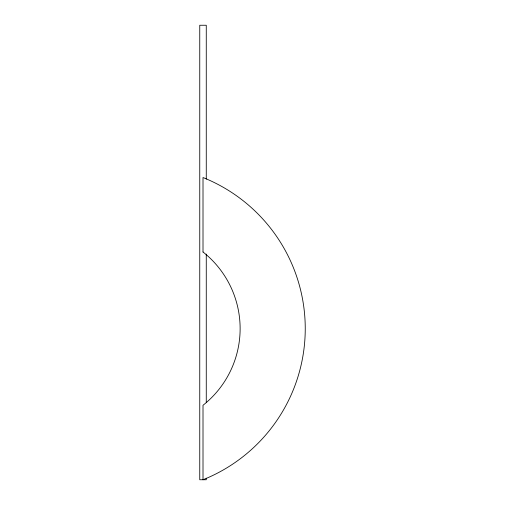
<?xml version="1.0" encoding="UTF-8"?>
<svg xmlns="http://www.w3.org/2000/svg" width="505" height="505" viewBox="0 0 505 505"><rect width="100%" height="100%" fill="white"/><g stroke="black" fill="none" stroke-linecap="round" stroke-linejoin="round"><path stroke-width="0.76" d="M206.267 179.117L206.267 25.25L199.759 25.25L199.753 479.75L206.255 479.75L206.267 478.172M206.267 254.078L206.267 402.422M203.01 251.995L203.01 177.52A162.799 162.799 0 0 1 203.01 479.75L203.01 405.275A97.68 97.68 0 0 0 203.01 251.995"/></g></svg>
